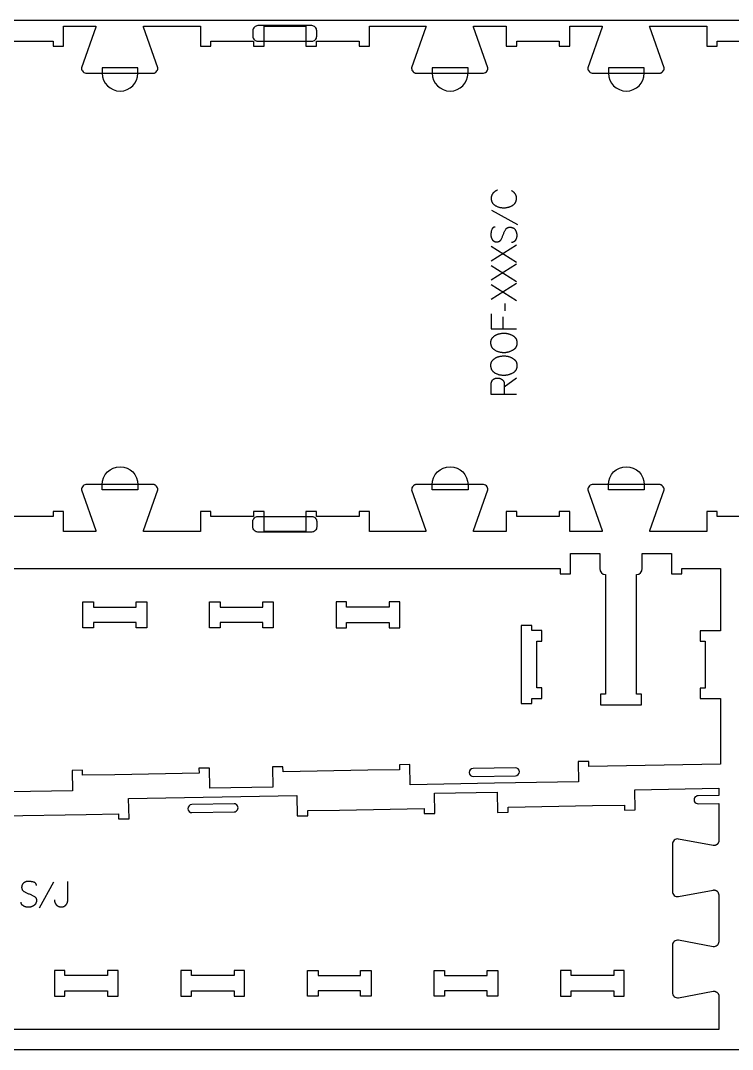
# Model space of a CAD drawing. Extents: x 0 to 4485, y 0 to 17041.
# Drawn here: x 1623 to 2467, y 10676 to 11896 of the extents above; entities that cross this region are included whole.
import ezdxf

# ---------------------------------------------------------------- set-up
doc = ezdxf.new("R2010")
doc.units = 0
for name, color, linetype in [('0_SHEET_SPRUCEPLY_2440X122', 1, 'CONTINUOUS'), ('1_ANYTOOL_1MMDEEP_LABELS_S', 2, 'CONTINUOUS'), ('3_ANYTOOL_CUTTHROUGH_INSID', 4, 'CONTINUOUS'), ('4_ANYTOOL_CUTTHROUGH_OUTSI', 5, 'CONTINUOUS'), ('5_ANYTOOL_HALF_MILL_9MM_IN', 3, 'CONTINUOUS')]:
    doc.layers.add(name, color=color, linetype=linetype)

msp = doc.modelspace()

# ---------------------------------------------------------------- linework, layer by layer
at = {"layer": '0_SHEET_SPRUCEPLY_2440X122'}
msp.add_lwpolyline([(371.7, 11895.6), (371.7, 10675.6), (2811.7, 10675.6), (2811.7, 11895.6)], close=True, dxfattribs=at)
at = {"layer": '1_ANYTOOL_1MMDEEP_LABELS_S', "color": 2}
for points in [[(2188.5, 11694.6), (2188.1, 11694.4), (2187.7, 11694.3), (2187.3, 11694.1), (2186.9, 11693.9), (2186.5, 11693.7), (2186.2, 11693.5), (2185.8, 11693.3), (2185.5, 11693), (2185.1, 11692.8), (2184.8, 11692.6), (2184.5, 11692.3), (2184.2, 11692), (2183.9, 11691.8), (2183.6, 11691.5), (2183.3, 11691.2), (2183.1, 11690.9), (2182.9, 11690.7), (2182.8, 11690.5), (2182.7, 11690.4), (2182.6, 11690.2), (2182.5, 11690), (2182.4, 11689.9), (2182.2, 11689.7), (2182.1, 11689.5), (2182.1, 11689.4), (2182, 11689.2), (2181.9, 11689), (2181.8, 11688.8), (2181.7, 11688.6), (2181.6, 11688.5), (2181.6, 11688.3), (2181.5, 11688.1), (2181.4, 11687.9), (2181.4, 11687.7), (2181.3, 11687.5), (2181.3, 11687.3), (2181.2, 11687.1), (2181.2, 11686.9), (2181.1, 11686.7), (2181.1, 11686.5), (2181.1, 11686.3), (2181, 11686.1), (2181, 11685.8), (2181, 11685.6), (2181, 11685.4), (2181, 11685.2), (2181, 11685), (2181, 11684.8), (2181, 11684.4), (2181, 11684.1), (2181, 11683.7), (2181, 11683.4), (2181.1, 11683.1), (2181.1, 11682.8), (2181.2, 11682.5), (2181.2, 11682.2), (2181.3, 11681.9), (2181.4, 11681.6), (2181.5, 11681.3), (2181.6, 11681), (2181.7, 11680.7), (2181.8, 11680.6), (2181.9, 11680.4), (2181.9, 11680.3), (2182, 11680.2), (2182.1, 11680), (2182.1, 11679.9), (2182.2, 11679.8), (2182.3, 11679.6), (2182.4, 11679.5), (2182.4, 11679.4), (2182.5, 11679.3), (2182.6, 11679.1), (2182.7, 11679), (2182.8, 11678.9), (2183, 11678.7), (2183.2, 11678.4), (2183.4, 11678.2), (2183.6, 11678), (2183.8, 11677.8), (2184.1, 11677.6), (2184.3, 11677.4), (2184.5, 11677.2), (2184.8, 11677), (2185.1, 11676.8), (2185.4, 11676.6), (2185.6, 11676.4), (2186.2, 11676.1), (2186.8, 11675.8), (2187.4, 11675.5), (2188.1, 11675.2), (2188.7, 11674.9), (2189.3, 11674.7), (2189.9, 11674.5), (2190.6, 11674.3), (2191.2, 11674.1), (2191.9, 11674), (2192.5, 11673.9), (2193.2, 11673.8), (2193.9, 11673.7), (2194.6, 11673.7), (2195.3, 11673.6), (2196, 11673.6), (2196.7, 11673.6), (2197.3, 11673.7), (2198, 11673.7), (2198.7, 11673.8), (2199.4, 11673.9), (2200, 11674), (2200.7, 11674.2), (2201, 11674.2), (2201.3, 11674.3), (2201.7, 11674.4), (2202, 11674.5), (2202.3, 11674.6), (2202.6, 11674.7), (2202.9, 11674.8), (2203.2, 11675), (2203.9, 11675.2), (2204.5, 11675.5), (2205.1, 11675.8), (2205.7, 11676.1), (2206.3, 11676.5), (2206.6, 11676.6), (2206.8, 11676.8), (2207.1, 11677), (2207.4, 11677.2), (2207.6, 11677.4), (2207.9, 11677.6), (2208.1, 11677.8), (2208.3, 11678.1), (2208.5, 11678.3), (2208.7, 11678.5), (2208.9, 11678.8), (2209, 11678.9), (2209.1, 11679), (2209.2, 11679.1), (2209.3, 11679.3), (2209.4, 11679.4), (2209.5, 11679.5), (2209.6, 11679.6), (2209.6, 11679.8), (2209.7, 11679.9), (2209.8, 11680), (2209.9, 11680.2), (2209.9, 11680.3), (2210.1, 11680.6), (2210.2, 11680.9), (2210.3, 11681.2), (2210.4, 11681.5), (2210.5, 11681.8), (2210.6, 11682.1), (2210.7, 11682.4), (2210.7, 11682.7), (2210.8, 11683), (2210.8, 11683.4), (2210.9, 11683.7), (2210.9, 11684), (2210.9, 11684.4), (2210.9, 11684.7), (2211, 11685.1), (2210.9, 11685.5), (2210.9, 11685.9), (2210.9, 11686), (2210.9, 11686.2), (2210.9, 11686.4), (2210.9, 11686.6), (2210.8, 11686.8), (2210.8, 11686.9), (2210.8, 11687.1), (2210.7, 11687.3), (2210.7, 11687.4), (2210.6, 11687.6), (2210.6, 11687.8), (2210.5, 11687.9), (2210.5, 11688.1), (2210.4, 11688.3), (2210.4, 11688.4), (2210.3, 11688.6), (2210.3, 11688.7), (2210.2, 11688.9), (2210.1, 11689), (2210, 11689.2), (2210, 11689.3), (2209.9, 11689.5), (2209.8, 11689.6), (2209.7, 11689.8), (2209.6, 11689.9), (2209.5, 11690.1), (2209.4, 11690.2), (2209.3, 11690.3), (2209.1, 11690.6), (2208.9, 11690.8), (2208.7, 11691.1), (2208.5, 11691.4), (2208.2, 11691.6), (2208, 11691.8), (2207.7, 11692.1), (2207.5, 11692.3), (2207.2, 11692.5), (2206.9, 11692.7), (2206.6, 11692.9), (2206.4, 11693.2), (2206.1, 11693.4), (2205.8, 11693.5), (2205.4, 11693.7), (2205.1, 11693.9)], [(2181.4, 11671), (2212.2, 11653.8)], [(2185.5, 11650.7), (2185.4, 11650.7), (2185.3, 11650.7), (2185.2, 11650.7), (2185.1, 11650.7), (2185, 11650.7), (2184.9, 11650.6), (2184.8, 11650.6), (2184.7, 11650.6), (2184.6, 11650.6), (2184.6, 11650.6), (2184.5, 11650.6), (2184.4, 11650.5), (2184.3, 11650.5), (2184.2, 11650.5), (2184.1, 11650.5), (2184.1, 11650.4), (2184, 11650.4), (2183.9, 11650.4), (2183.8, 11650.4), (2183.8, 11650.3), (2183.7, 11650.3), (2183.6, 11650.3), (2183.6, 11650.2), (2183.5, 11650.2), (2183.4, 11650.1), (2183.3, 11650.1), (2183.3, 11650.1), (2183.2, 11650), (2183.1, 11650), (2183.1, 11649.9), (2183, 11649.9), (2183, 11649.8), (2182.9, 11649.8), (2182.8, 11649.7), (2182.8, 11649.6), (2182.7, 11649.6), (2182.7, 11649.5), (2182.6, 11649.5), (2182.6, 11649.4), (2182.5, 11649.3), (2182.5, 11649.3), (2182.4, 11649.2), (2182.3, 11649.1), (2182.3, 11649.1), (2182.3, 11649), (2182.2, 11648.9), (2182.2, 11648.8), (2182.1, 11648.8), (2182.1, 11648.7), (2182, 11648.6), (2182, 11648.5), (2181.9, 11648.3), (2181.8, 11648.2), (2181.7, 11648), (2181.7, 11647.8), (2181.6, 11647.6), (2181.6, 11647.4), (2181.3, 11646.6), (2181.1, 11645.8), (2181, 11645), (2180.8, 11644.2), (2180.8, 11643.9), (2180.7, 11643.5), (2180.7, 11643.1), (2180.7, 11642.7), (2180.6, 11642.4), (2180.6, 11642), (2180.6, 11641.6), (2180.6, 11641.3), (2180.6, 11641.1), (2180.6, 11640.9), (2180.6, 11640.7), (2180.6, 11640.5), (2180.7, 11640.3), (2180.7, 11640.1), (2180.7, 11640), (2180.7, 11639.8), (2180.8, 11639.6), (2180.8, 11639.4), (2180.8, 11639.2), (2180.9, 11639), (2180.9, 11638.9), (2181, 11638.7), (2181, 11638.5), (2181.1, 11638.3), (2181.1, 11638.2), (2181.2, 11638), (2181.3, 11637.8), (2181.3, 11637.6), (2181.4, 11637.5), (2181.5, 11637.3), (2181.6, 11637.1), (2181.6, 11637), (2181.7, 11636.8), (2181.8, 11636.6), (2181.9, 11636.5), (2182, 11636.3), (2182.1, 11636.2), (2182.2, 11636), (2182.3, 11635.8), (2182.4, 11635.7), (2182.5, 11635.5), (2182.7, 11635.4), (2182.8, 11635.2), (2182.9, 11635.1), (2183, 11635), (2183.2, 11634.8), (2183.3, 11634.7), (2183.4, 11634.6), (2183.6, 11634.5), (2183.7, 11634.4), (2183.9, 11634.3), (2184, 11634.2), (2184.2, 11634.1), (2184.3, 11634), (2184.5, 11633.9), (2184.6, 11633.8), (2184.8, 11633.7), (2185, 11633.7), (2185.1, 11633.6), (2185.3, 11633.5), (2185.5, 11633.5), (2185.7, 11633.4), (2185.9, 11633.4), (2186, 11633.3), (2186.2, 11633.3), (2186.4, 11633.3), (2186.6, 11633.3), (2186.8, 11633.2), (2187, 11633.2), (2187.2, 11633.2), (2187.4, 11633.2), (2187.6, 11633.2), (2187.9, 11633.2), (2188.1, 11633.2), (2188.3, 11633.2), (2188.5, 11633.2), (2188.7, 11633.3), (2188.9, 11633.3), (2189.1, 11633.3), (2189.3, 11633.4), (2189.4, 11633.4), (2189.6, 11633.5), (2189.8, 11633.5), (2190, 11633.6), (2190.1, 11633.6), (2190.1, 11633.7), (2190.2, 11633.7), (2190.3, 11633.7), (2190.4, 11633.8), (2190.5, 11633.8), (2190.6, 11633.9), (2190.6, 11633.9), (2190.7, 11633.9), (2190.8, 11634), (2190.9, 11634), (2190.9, 11634.1), (2191, 11634.1), (2191.1, 11634.2), (2191.2, 11634.2), (2191.2, 11634.3), (2191.3, 11634.4), (2191.4, 11634.4), (2191.5, 11634.5), (2191.5, 11634.5), (2191.6, 11634.6), (2191.7, 11634.7), (2191.7, 11634.7), (2191.8, 11634.8), (2191.9, 11634.9), (2192, 11635.1), (2192.2, 11635.2), (2192.3, 11635.4), (2192.4, 11635.5), (2192.5, 11635.7), (2192.6, 11635.8), (2192.7, 11636), (2193.1, 11636.7), (2193.5, 11637.5), (2193.8, 11638.2), (2194.2, 11639), (2194.5, 11639.8), (2194.9, 11640.6), (2195.2, 11641.4), (2195.5, 11642.2), (2195.8, 11643), (2196.1, 11643.8), (2196.5, 11644.6), (2196.8, 11645.4), (2197.2, 11646.1), (2197.6, 11646.8), (2198, 11647.6), (2198.4, 11648.2), (2198.5, 11648.4), (2198.7, 11648.6), (2198.8, 11648.7), (2198.8, 11648.8), (2198.9, 11648.9), (2199, 11648.9), (2199, 11649), (2199.1, 11649.1), (2199.2, 11649.1), (2199.2, 11649.2), (2199.3, 11649.3), (2199.4, 11649.3), (2199.4, 11649.4), (2199.5, 11649.5), (2199.6, 11649.5), (2199.6, 11649.6), (2199.7, 11649.6), (2199.8, 11649.7), (2199.9, 11649.7), (2199.9, 11649.8), (2200, 11649.8), (2200.1, 11649.9), (2200.2, 11649.9), (2200.2, 11650), (2200.3, 11650), (2200.4, 11650.1), (2200.5, 11650.1), (2200.6, 11650.1), (2200.7, 11650.2), (2200.7, 11650.2), (2200.8, 11650.3), (2200.9, 11650.3), (2201, 11650.3), (2201.1, 11650.4), (2201.2, 11650.4), (2201.3, 11650.4), (2201.4, 11650.4), (2201.6, 11650.5), (2201.7, 11650.5), (2201.9, 11650.6), (2202.1, 11650.6), (2202.3, 11650.6), (2202.6, 11650.6), (2202.8, 11650.7), (2203, 11650.7), (2203.2, 11650.7), (2203.4, 11650.7), (2203.7, 11650.7), (2203.9, 11650.6), (2204.1, 11650.6), (2204.3, 11650.6), (2204.6, 11650.6), (2204.8, 11650.5), (2205, 11650.5), (2205.2, 11650.4), (2205.4, 11650.4), (2205.6, 11650.3), (2205.8, 11650.3), (2206, 11650.2), (2206.2, 11650.1), (2206.4, 11650), (2206.6, 11650), (2206.8, 11649.9), (2207, 11649.8), (2207.1, 11649.7), (2207.3, 11649.6), (2207.5, 11649.5), (2207.6, 11649.4), (2207.8, 11649.3), (2208, 11649.1), (2208.1, 11649), (2208.3, 11648.9), (2208.4, 11648.7), (2208.5, 11648.6), (2208.7, 11648.5), (2208.8, 11648.3), (2208.9, 11648.1), (2209.1, 11648), (2209.2, 11647.8), (2209.3, 11647.6), (2209.4, 11647.5), (2209.7, 11647.1), (2209.9, 11646.7), (2210.1, 11646.4), (2210.2, 11646), (2210.4, 11645.6), (2210.5, 11645.2), (2210.6, 11645.1), (2210.7, 11644.9), (2210.7, 11644.7), (2210.8, 11644.5), (2210.9, 11644.3), (2210.9, 11644.1), (2211, 11643.9), (2211, 11643.7), (2211.1, 11643.5), (2211.1, 11643.3), (2211.1, 11643.1), (2211.2, 11642.9), (2211.2, 11642.7), (2211.2, 11642.5), (2211.3, 11642.1), (2211.3, 11641.7), (2211.3, 11641.3), (2211.3, 11640.9), (2211.3, 11640.5), (2211.3, 11640), (2211.2, 11639.6), (2211.2, 11639.3), (2211.1, 11638.9), (2211, 11638.5), (2210.9, 11638.1), (2210.8, 11637.7), (2210.7, 11637.3), (2210.6, 11637), (2210.4, 11636.6), (2210.3, 11636.3), (2210.1, 11635.9), (2209.9, 11635.6), (2209.8, 11635.2), (2209.7, 11635), (2209.6, 11634.9), (2209.4, 11634.7), (2209.3, 11634.6), (2209.2, 11634.4), (2209.1, 11634.3), (2209, 11634.1), (2208.9, 11634), (2208.7, 11633.9), (2208.6, 11633.8), (2208.5, 11633.6), (2208.4, 11633.5), (2208.3, 11633.5), (2208.2, 11633.4), (2208.1, 11633.4), (2208.1, 11633.3), (2208, 11633.3), (2207.9, 11633.2), (2207.9, 11633.2), (2207.8, 11633.2), (2207.7, 11633.1), (2207.6, 11633.1), (2207.6, 11633), (2207.5, 11633), (2207.4, 11633), (2207.3, 11632.9), (2207.3, 11632.9), (2207.2, 11632.9), (2207.1, 11632.8), (2207, 11632.8), (2206.9, 11632.8), (2206.9, 11632.7), (2206.7, 11632.7), (2206.5, 11632.6), (2206.4, 11632.6), (2206.2, 11632.6), (2206, 11632.5), (2205.8, 11632.5), (2205.6, 11632.5), (2205.5, 11632.5), (2205.3, 11632.5), (2205.1, 11632.5)], [(2211, 11629.3), (2181, 11610.4)], [(2181, 11628.1), (2211, 11609.2)], [(2211, 11606.6), (2181, 11587.6)], [(2181, 11605.3), (2211, 11586.4)], [(2211, 11583.9), (2181, 11564.9)], [(2181, 11582.6), (2211, 11563.7)], [(2197.1, 11560.3), (2197.2, 11551.5)], [(2181, 11547.7), (2181, 11530), (2211, 11530)], [(2194.9, 11544.5), (2194.9, 11530)], [(2211, 11452.4), (2181, 11452.4), (2181, 11463.7), (2181, 11464.2), (2181, 11464.7), (2181, 11464.9), (2181, 11465.2), (2181, 11465.4), (2181.1, 11465.6), (2181.1, 11465.8), (2181.1, 11466), (2181.2, 11466.2), (2181.2, 11466.4), (2181.3, 11466.6), (2181.3, 11466.8), (2181.4, 11467), (2181.4, 11467.2), (2181.5, 11467.4), (2181.6, 11467.6), (2181.6, 11467.8), (2181.7, 11467.9), (2181.8, 11468.1), (2181.9, 11468.3), (2182, 11468.4), (2182.1, 11468.6), (2182.2, 11468.7), (2182.2, 11468.9), (2182.4, 11469), (2182.5, 11469.2), (2182.6, 11469.3), (2182.7, 11469.5), (2182.8, 11469.6), (2182.9, 11469.7), (2183, 11469.8), (2183.2, 11470), (2183.3, 11470.1), (2183.4, 11470.2), (2183.6, 11470.3), (2183.7, 11470.4), (2183.9, 11470.5), (2184, 11470.6), (2184.2, 11470.7), (2184.3, 11470.8), (2184.5, 11470.8), (2184.7, 11470.9), (2184.8, 11471), (2185, 11471.1), (2185.2, 11471.1), (2185.4, 11471.2), (2185.6, 11471.3), (2185.7, 11471.3), (2185.9, 11471.4), (2186.1, 11471.4), (2186.3, 11471.5), (2186.5, 11471.5), (2186.7, 11471.6), (2187, 11471.6), (2187.2, 11471.6), (2187.4, 11471.6), (2187.6, 11471.7), (2187.8, 11471.7), (2188.3, 11471.7), (2188.8, 11471.7), (2189, 11471.7), (2189.1, 11471.7), (2189.3, 11471.7), (2189.5, 11471.7), (2189.7, 11471.7), (2189.8, 11471.6), (2190, 11471.6), (2190.2, 11471.6), (2190.4, 11471.6), (2190.5, 11471.5), (2190.7, 11471.5), (2190.9, 11471.5), (2191, 11471.4), (2191.2, 11471.4), (2191.3, 11471.3), (2191.5, 11471.3), (2191.7, 11471.2), (2191.8, 11471.1), (2192, 11471.1), (2192.1, 11471), (2192.3, 11470.9), (2192.5, 11470.9), (2192.6, 11470.8), (2192.8, 11470.7), (2192.9, 11470.6), (2193.1, 11470.5), (2193.2, 11470.4), (2193.4, 11470.3), (2193.5, 11470.2), (2193.7, 11470.1), (2193.8, 11470), (2194, 11469.9), (2194.1, 11469.8), (2194.3, 11469.7), (2194.4, 11469.6), (2194.5, 11469.5), (2194.7, 11469.3), (2194.8, 11469.2), (2194.9, 11469.1), (2195, 11469), (2195.1, 11468.8), (2195.2, 11468.7), (2195.3, 11468.6), (2195.4, 11468.4), (2195.5, 11468.3), (2195.6, 11468.1), (2195.7, 11468), (2195.8, 11467.8), (2195.8, 11467.7), (2195.9, 11467.5), (2196, 11467.4), (2196, 11467.2), (2196.1, 11467.1), (2196.2, 11466.9), (2196.2, 11466.7), (2196.2, 11466.6), (2196.3, 11466.4), (2196.3, 11466.2), (2196.3, 11466.1), (2196.4, 11465.9), (2196.4, 11465.7), (2196.4, 11465.5), (2196.4, 11465.3), (2196.5, 11463.4), (2196.5, 11461.4), (2196.5, 11452.4)], [(2196.5, 11461.4), (2211, 11471.8)], [(1641.9, 10870), (1641.9, 10870.2), (1641.9, 10870.3), (1641.9, 10870.3), (1641.9, 10870.4), (1641.9, 10870.5), (1641.9, 10870.6), (1641.9, 10870.7), (1641.9, 10870.8), (1641.8, 10870.9), (1641.8, 10871), (1641.8, 10871), (1641.8, 10871.1), (1641.8, 10871.2), (1641.7, 10871.3), (1641.7, 10871.4), (1641.7, 10871.4), (1641.7, 10871.5), (1641.6, 10871.6), (1641.6, 10871.7), (1641.6, 10871.7), (1641.5, 10871.8), (1641.5, 10871.9), (1641.5, 10872), (1641.4, 10872), (1641.4, 10872.1), (1641.3, 10872.2), (1641.3, 10872.2), (1641.2, 10872.3), (1641.2, 10872.4), (1641.1, 10872.4), (1641.1, 10872.5), (1641, 10872.6), (1641, 10872.6), (1640.9, 10872.7), (1640.9, 10872.7), (1640.8, 10872.8), (1640.8, 10872.9), (1640.7, 10872.9), (1640.6, 10873), (1640.6, 10873), (1640.5, 10873.1), (1640.4, 10873.1), (1640.4, 10873.2), (1640.3, 10873.2), (1640.2, 10873.3), (1640.2, 10873.3), (1640.1, 10873.4), (1640, 10873.4), (1639.9, 10873.4), (1639.8, 10873.5), (1639.8, 10873.5), (1639.6, 10873.6), (1639.4, 10873.7), (1639.2, 10873.8), (1639, 10873.8), (1638.8, 10873.9), (1638.6, 10874), (1637.8, 10874.2), (1637, 10874.4), (1636.2, 10874.5), (1635.5, 10874.7), (1635.1, 10874.7), (1634.7, 10874.8), (1634.3, 10874.8), (1634, 10874.8), (1633.6, 10874.9), (1633.2, 10874.9), (1632.9, 10874.9), (1632.5, 10874.9), (1632.3, 10874.9), (1632.1, 10874.9), (1632, 10874.9), (1631.8, 10874.9), (1631.6, 10874.9), (1631.4, 10874.8), (1631.2, 10874.8), (1631, 10874.8), (1630.8, 10874.8), (1630.6, 10874.7), (1630.5, 10874.7), (1630.3, 10874.6), (1630.1, 10874.6), (1629.9, 10874.6), (1629.7, 10874.5), (1629.6, 10874.5), (1629.4, 10874.4), (1629.2, 10874.3), (1629, 10874.3), (1628.9, 10874.2), (1628.7, 10874.1), (1628.5, 10874), (1628.4, 10874), (1628.2, 10873.9), (1628, 10873.8), (1627.9, 10873.7), (1627.7, 10873.6), (1627.6, 10873.5), (1627.4, 10873.4), (1627.2, 10873.3), (1627.1, 10873.2), (1626.9, 10873.1), (1626.8, 10873), (1626.6, 10872.9), (1626.5, 10872.7), (1626.3, 10872.6), (1626.2, 10872.5), (1626.1, 10872.3), (1626, 10872.2), (1625.8, 10872.1), (1625.7, 10871.9), (1625.6, 10871.8), (1625.5, 10871.6), (1625.4, 10871.5), (1625.3, 10871.3), (1625.2, 10871.2), (1625.1, 10871), (1625.1, 10870.9), (1625, 10870.7), (1624.9, 10870.5), (1624.8, 10870.4), (1624.8, 10870.2), (1624.7, 10870), (1624.7, 10869.8), (1624.6, 10869.7), (1624.6, 10869.5), (1624.6, 10869.3), (1624.5, 10869.1), (1624.5, 10868.9), (1624.5, 10868.7), (1624.5, 10868.5), (1624.4, 10868.3), (1624.4, 10868.1), (1624.4, 10867.9), (1624.4, 10867.7), (1624.4, 10867.5), (1624.5, 10867.2), (1624.5, 10867), (1624.5, 10866.8), (1624.5, 10866.6), (1624.6, 10866.4), (1624.6, 10866.3), (1624.7, 10866.1), (1624.7, 10865.9), (1624.8, 10865.7), (1624.8, 10865.5), (1624.9, 10865.5), (1624.9, 10865.4), (1624.9, 10865.3), (1625, 10865.2), (1625, 10865.1), (1625.1, 10865), (1625.1, 10865), (1625.1, 10864.9), (1625.2, 10864.8), (1625.2, 10864.7), (1625.3, 10864.6), (1625.3, 10864.6), (1625.4, 10864.5), (1625.4, 10864.4), (1625.5, 10864.3), (1625.5, 10864.3), (1625.6, 10864.2), (1625.7, 10864.1), (1625.7, 10864.1), (1625.8, 10864), (1625.8, 10863.9), (1625.9, 10863.9), (1626, 10863.8), (1626, 10863.7), (1626.2, 10863.6), (1626.3, 10863.5), (1626.4, 10863.4), (1626.6, 10863.2), (1626.8, 10863.1), (1626.9, 10863), (1627.1, 10862.9), (1627.3, 10862.8), (1628, 10862.4), (1628.7, 10862), (1629.5, 10861.7), (1630.2, 10861.3), (1631, 10861), (1631.8, 10860.6), (1632.6, 10860.3), (1633.4, 10860), (1634.3, 10859.7), (1635.1, 10859.4), (1635.9, 10859), (1636.6, 10858.7), (1637.4, 10858.3), (1638.1, 10857.9), (1638.8, 10857.5), (1639.5, 10857.1), (1639.6, 10857), (1639.8, 10856.9), (1640, 10856.7), (1640, 10856.7), (1640.1, 10856.6), (1640.2, 10856.6), (1640.2, 10856.5), (1640.3, 10856.4), (1640.4, 10856.4), (1640.4, 10856.3), (1640.5, 10856.2), (1640.6, 10856.2), (1640.6, 10856.1), (1640.7, 10856), (1640.8, 10856), (1640.8, 10855.9), (1640.9, 10855.8), (1640.9, 10855.7), (1641, 10855.7), (1641, 10855.6), (1641.1, 10855.5), (1641.1, 10855.4), (1641.2, 10855.4), (1641.2, 10855.3), (1641.3, 10855.2), (1641.3, 10855.1), (1641.3, 10855), (1641.4, 10854.9), (1641.4, 10854.9), (1641.5, 10854.8), (1641.5, 10854.7), (1641.5, 10854.6), (1641.6, 10854.5), (1641.6, 10854.4), (1641.6, 10854.3), (1641.7, 10854.2), (1641.7, 10854.1), (1641.7, 10854), (1641.8, 10853.8), (1641.8, 10853.6), (1641.8, 10853.4), (1641.9, 10853.2), (1641.9, 10853), (1641.9, 10852.8), (1641.9, 10852.5), (1641.9, 10852.3), (1641.9, 10852.1), (1641.9, 10851.9), (1641.9, 10851.6), (1641.9, 10851.4), (1641.8, 10851.2), (1641.8, 10851), (1641.8, 10850.7), (1641.7, 10850.5), (1641.7, 10850.3), (1641.6, 10850.1), (1641.6, 10849.9), (1641.5, 10849.7), (1641.4, 10849.5), (1641.4, 10849.3), (1641.3, 10849.1), (1641.2, 10848.9), (1641.1, 10848.7), (1641, 10848.6), (1640.9, 10848.4), (1640.8, 10848.2), (1640.7, 10848), (1640.6, 10847.9), (1640.5, 10847.7), (1640.4, 10847.6), (1640.2, 10847.4), (1640.1, 10847.3), (1640, 10847.1), (1639.8, 10847), (1639.7, 10846.8), (1639.5, 10846.7), (1639.4, 10846.6), (1639.2, 10846.4), (1639.1, 10846.3), (1638.9, 10846.2), (1638.7, 10846.1), (1638.3, 10845.9), (1638, 10845.7), (1637.6, 10845.5), (1637.2, 10845.3), (1636.9, 10845.1), (1636.5, 10845), (1636.3, 10844.9), (1636.1, 10844.8), (1635.9, 10844.8), (1635.7, 10844.7), (1635.5, 10844.7), (1635.3, 10844.6), (1635.1, 10844.5), (1634.9, 10844.5), (1634.7, 10844.5), (1634.5, 10844.4), (1634.3, 10844.4), (1634.1, 10844.4), (1633.9, 10844.3), (1633.7, 10844.3), (1633.3, 10844.3), (1632.9, 10844.2), (1632.5, 10844.2), (1632.1, 10844.2), (1631.7, 10844.2), (1631.3, 10844.3), (1630.9, 10844.3), (1630.5, 10844.4), (1630.1, 10844.4), (1629.7, 10844.5), (1629.3, 10844.6), (1629, 10844.7), (1628.6, 10844.8), (1628.2, 10844.9), (1627.9, 10845.1), (1627.5, 10845.2), (1627.1, 10845.4), (1626.8, 10845.6), (1626.4, 10845.8), (1626.3, 10845.9), (1626.1, 10846), (1626, 10846.1), (1625.8, 10846.2), (1625.7, 10846.3), (1625.5, 10846.4), (1625.4, 10846.5), (1625.2, 10846.6), (1625.1, 10846.8), (1625, 10846.9), (1624.9, 10847), (1624.8, 10847.2), (1624.7, 10847.2), (1624.7, 10847.3), (1624.6, 10847.4), (1624.6, 10847.4), (1624.5, 10847.5), (1624.5, 10847.6), (1624.4, 10847.7), (1624.4, 10847.7), (1624.3, 10847.8), (1624.3, 10847.9), (1624.3, 10847.9), (1624.2, 10848), (1624.2, 10848.1), (1624.2, 10848.2), (1624.1, 10848.3), (1624.1, 10848.3), (1624.1, 10848.4), (1624, 10848.5), (1624, 10848.6), (1624, 10848.7), (1623.9, 10848.8), (1623.9, 10849), (1623.8, 10849.2), (1623.8, 10849.3), (1623.8, 10849.5), (1623.7, 10849.7), (1623.7, 10849.9), (1623.7, 10850.1), (1623.7, 10850.2), (1623.7, 10850.4)], [(1662.2, 10874.1), (1645, 10843.3)], [(1663.3, 10853), (1663.3, 10852.8), (1663.3, 10852.6), (1663.3, 10852.4), (1663.3, 10852.2), (1663.4, 10852), (1663.4, 10851.8), (1663.4, 10851.6), (1663.4, 10851.4), (1663.5, 10851.2), (1663.5, 10851), (1663.6, 10850.8), (1663.6, 10850.6), (1663.7, 10850.5), (1663.7, 10850.3), (1663.8, 10850.1), (1663.9, 10849.9), (1663.9, 10849.7), (1664, 10849.5), (1664.1, 10849.4), (1664.2, 10849.2), (1664.3, 10849), (1664.3, 10848.8), (1664.4, 10848.6), (1664.5, 10848.5), (1664.7, 10848.3), (1664.8, 10848.1), (1664.9, 10848), (1665, 10847.8), (1665.1, 10847.6), (1665.2, 10847.5), (1665.4, 10847.3), (1665.5, 10847.1), (1665.7, 10847), (1665.8, 10846.8), (1665.9, 10846.7), (1666.1, 10846.5), (1666.2, 10846.4), (1666.4, 10846.3), (1666.5, 10846.1), (1666.7, 10846), (1666.9, 10845.9), (1667, 10845.8), (1667.2, 10845.7), (1667.4, 10845.6), (1667.5, 10845.5), (1667.7, 10845.4), (1667.9, 10845.3), (1668.1, 10845.2), (1668.3, 10845.1), (1668.4, 10845.1), (1668.6, 10845), (1668.8, 10844.9), (1669, 10844.9), (1669.2, 10844.8), (1669.4, 10844.8), (1669.6, 10844.7), (1669.8, 10844.7), (1670, 10844.7), (1670.2, 10844.6), (1670.4, 10844.6), (1670.7, 10844.6), (1670.9, 10844.6), (1671.1, 10844.6), (1671.3, 10844.6), (1671.5, 10844.6), (1671.7, 10844.6), (1672, 10844.6), (1672.2, 10844.6), (1672.4, 10844.6), (1672.6, 10844.6), (1672.8, 10844.7), (1673, 10844.7), (1673.1, 10844.7), (1673.3, 10844.8), (1673.5, 10844.8), (1673.7, 10844.9), (1673.9, 10845), (1674.1, 10845), (1674.3, 10845.1), (1674.4, 10845.2), (1674.6, 10845.2), (1674.8, 10845.3), (1674.9, 10845.4), (1675.1, 10845.5), (1675.3, 10845.6), (1675.4, 10845.7), (1675.6, 10845.8), (1675.7, 10845.9), (1675.9, 10846), (1676, 10846.1), (1676.2, 10846.2), (1676.3, 10846.4), (1676.5, 10846.5), (1676.6, 10846.6), (1676.8, 10846.8), (1676.9, 10846.9), (1677, 10847.1), (1677.1, 10847.2), (1677.3, 10847.4), (1677.4, 10847.5), (1677.5, 10847.7), (1677.6, 10847.8), (1677.7, 10848), (1677.8, 10848.2), (1677.9, 10848.3), (1678, 10848.5), (1678.1, 10848.7), (1678.2, 10848.8), (1678.3, 10849), (1678.4, 10849.2), (1678.4, 10849.4), (1678.5, 10849.5), (1678.6, 10849.7), (1678.6, 10849.9), (1678.7, 10850.1), (1678.7, 10850.3), (1678.8, 10850.5), (1678.8, 10850.6), (1678.9, 10850.8), (1678.9, 10851), (1678.9, 10851.2), (1679, 10851.4), (1679, 10851.6), (1679, 10851.8), (1679, 10852), (1679, 10852.2), (1679, 10852.5), (1679, 10852.7), (1679, 10874.6)]]:
    msp.add_lwpolyline(points, dxfattribs=at)
for points in [[(2180.6, 11513.8), (2180.6, 11514.2), (2180.6, 11514.5), (2180.7, 11514.9), (2180.7, 11515.2), (2180.7, 11515.4), (2180.8, 11515.6), (2180.8, 11515.7), (2180.8, 11515.9), (2180.9, 11516.1), (2180.9, 11516.2), (2180.9, 11516.4), (2181, 11516.6), (2181, 11516.7), (2181.1, 11516.9), (2181.1, 11517), (2181.2, 11517.2), (2181.2, 11517.3), (2181.3, 11517.5), (2181.4, 11517.6), (2181.4, 11517.8), (2181.5, 11517.9), (2181.6, 11518.1), (2181.7, 11518.2), (2181.7, 11518.4), (2181.8, 11518.5), (2181.9, 11518.6), (2182, 11518.8), (2182.1, 11518.9), (2182.3, 11519.2), (2182.5, 11519.4), (2182.7, 11519.7), (2182.9, 11519.9), (2183.1, 11520.1), (2183.3, 11520.4), (2183.5, 11520.6), (2183.8, 11520.8), (2184, 11521), (2184.2, 11521.2), (2184.5, 11521.4), (2184.8, 11521.6), (2185, 11521.8), (2185.3, 11522), (2185.6, 11522.2), (2185.8, 11522.3), (2186.1, 11522.5), (2186.4, 11522.7), (2186.7, 11522.8), (2187, 11523), (2187.3, 11523.1), (2187.6, 11523.3), (2187.9, 11523.4), (2188.2, 11523.5), (2188.5, 11523.6), (2188.9, 11523.7), (2189.2, 11523.9), (2189.5, 11524), (2189.8, 11524.1), (2190.2, 11524.1), (2190.5, 11524.2), (2190.9, 11524.3), (2191.5, 11524.5), (2192.2, 11524.6), (2192.9, 11524.7), (2193.5, 11524.8), (2194.2, 11524.8), (2194.8, 11524.9), (2195.5, 11524.9), (2196.1, 11524.9), (2196.8, 11524.9), (2197.4, 11524.9), (2198, 11524.8), (2198.7, 11524.8), (2199.3, 11524.7), (2200, 11524.5), (2200.6, 11524.4), (2201.2, 11524.2), (2201.9, 11524.1), (2202.5, 11523.9), (2203.1, 11523.6), (2203.8, 11523.4), (2204.4, 11523.1), (2205.1, 11522.8), (2205.7, 11522.5), (2206.3, 11522.2), (2206.6, 11522), (2206.9, 11521.8), (2207.2, 11521.6), (2207.5, 11521.4), (2207.8, 11521.2), (2208.1, 11521), (2208.3, 11520.8), (2208.6, 11520.6), (2208.7, 11520.5), (2208.8, 11520.4), (2208.9, 11520.2), (2209, 11520.1), (2209.1, 11520), (2209.2, 11519.9), (2209.3, 11519.8), (2209.4, 11519.6), (2209.5, 11519.5), (2209.6, 11519.4), (2209.7, 11519.3), (2209.8, 11519.1), (2209.9, 11519), (2210, 11518.9), (2210.1, 11518.7), (2210.2, 11518.6), (2210.2, 11518.5), (2210.3, 11518.3), (2210.4, 11518.2), (2210.4, 11518.1), (2210.5, 11517.9), (2210.6, 11517.8), (2210.6, 11517.6), (2210.7, 11517.5), (2210.8, 11517.3), (2210.8, 11517.2), (2210.9, 11517), (2210.9, 11516.9), (2211, 11516.5), (2211.1, 11516.2), (2211.2, 11515.9), (2211.2, 11515.6), (2211.3, 11515.2), (2211.3, 11514.9), (2211.4, 11514.5), (2211.4, 11514.2), (2211.4, 11513.8), (2211.4, 11513.5), (2211.4, 11513.1), (2211.4, 11512.7), (2211.4, 11512.3), (2211.3, 11512), (2211.3, 11511.6), (2211.2, 11511.3), (2211.2, 11510.9), (2211.1, 11510.6), (2211, 11510.2), (2210.9, 11509.9), (2210.9, 11509.8), (2210.8, 11509.6), (2210.8, 11509.5), (2210.7, 11509.3), (2210.6, 11509.1), (2210.6, 11509), (2210.5, 11508.9), (2210.4, 11508.7), (2210.4, 11508.6), (2210.3, 11508.4), (2210.2, 11508.3), (2210.1, 11508.1), (2210, 11508), (2210, 11507.9), (2209.9, 11507.7), (2209.8, 11507.6), (2209.7, 11507.5), (2209.6, 11507.3), (2209.5, 11507.2), (2209.4, 11507.1), (2209.3, 11506.9), (2209.2, 11506.8), (2209.1, 11506.7), (2209, 11506.6), (2208.9, 11506.5), (2208.7, 11506.3), (2208.6, 11506.2), (2208.5, 11506.1), (2208.4, 11506), (2208.3, 11505.9), (2208, 11505.7), (2207.7, 11505.5), (2207.5, 11505.3), (2207.2, 11505.1), (2206.9, 11504.9), (2206.6, 11504.7), (2206.2, 11504.5), (2205.6, 11504.2), (2204.9, 11503.9), (2204.3, 11503.6), (2203.6, 11503.3), (2203, 11503.1), (2202.3, 11502.8), (2201.7, 11502.6), (2201, 11502.4), (2200.4, 11502.3), (2199.7, 11502.1), (2199.1, 11502), (2198.4, 11501.9), (2197.8, 11501.8), (2197.1, 11501.8), (2196.5, 11501.8), (2195.8, 11501.8), (2195.1, 11501.8), (2194.4, 11501.8), (2193.8, 11501.9), (2193.1, 11501.9), (2192.4, 11502), (2191.8, 11502.2), (2191.1, 11502.3), (2190.4, 11502.5), (2189.8, 11502.7), (2189.2, 11502.9), (2188.5, 11503.1), (2187.9, 11503.4), (2187.3, 11503.7), (2186.6, 11504), (2186, 11504.3), (2185.4, 11504.6), (2185.1, 11504.8), (2184.8, 11505), (2184.6, 11505.2), (2184.3, 11505.4), (2184, 11505.6), (2183.8, 11505.8), (2183.6, 11506.1), (2183.3, 11506.3), (2183.2, 11506.4), (2183.1, 11506.5), (2183, 11506.7), (2182.9, 11506.8), (2182.8, 11506.9), (2182.7, 11507), (2182.6, 11507.2), (2182.5, 11507.3), (2182.4, 11507.4), (2182.3, 11507.5), (2182.2, 11507.7), (2182.1, 11507.8), (2182.1, 11508), (2182, 11508.1), (2181.9, 11508.2), (2181.8, 11508.4), (2181.7, 11508.5), (2181.7, 11508.7), (2181.5, 11509), (2181.4, 11509.3), (2181.3, 11509.6), (2181.2, 11509.9), (2181.1, 11510.2), (2181, 11510.5), (2180.9, 11510.9), (2180.8, 11511.2), (2180.8, 11511.6), (2180.7, 11511.9), (2180.7, 11512.3), (2180.7, 11512.6), (2180.6, 11513), (2180.6, 11513.4)], [(2180.6, 11486.8), (2180.6, 11487.2), (2180.6, 11487.6), (2180.7, 11487.9), (2180.7, 11488.3), (2180.7, 11488.5), (2180.8, 11488.6), (2180.8, 11488.8), (2180.8, 11489), (2180.9, 11489.1), (2180.9, 11489.3), (2180.9, 11489.5), (2181, 11489.6), (2181, 11489.8), (2181.1, 11489.9), (2181.1, 11490.1), (2181.2, 11490.2), (2181.2, 11490.4), (2181.3, 11490.5), (2181.4, 11490.7), (2181.4, 11490.8), (2181.5, 11491), (2181.6, 11491.1), (2181.7, 11491.3), (2181.7, 11491.4), (2181.8, 11491.5), (2181.9, 11491.7), (2182, 11491.8), (2182.1, 11491.9), (2182.3, 11492.2), (2182.5, 11492.4), (2182.7, 11492.7), (2182.9, 11492.9), (2183.1, 11493.2), (2183.3, 11493.4), (2183.5, 11493.6), (2183.8, 11493.8), (2184, 11494.1), (2184.2, 11494.3), (2184.5, 11494.5), (2184.8, 11494.7), (2185, 11494.9), (2185.3, 11495), (2185.6, 11495.2), (2185.8, 11495.4), (2186.1, 11495.6), (2186.4, 11495.7), (2186.7, 11495.9), (2187, 11496), (2187.3, 11496.2), (2187.6, 11496.3), (2187.9, 11496.4), (2188.2, 11496.6), (2188.5, 11496.7), (2188.9, 11496.8), (2189.2, 11496.9), (2189.5, 11497), (2189.8, 11497.1), (2190.2, 11497.2), (2190.5, 11497.3), (2190.9, 11497.4), (2191.5, 11497.5), (2192.2, 11497.6), (2192.9, 11497.7), (2193.5, 11497.8), (2194.2, 11497.9), (2194.8, 11497.9), (2195.5, 11498), (2196.1, 11498), (2196.8, 11498), (2197.4, 11497.9), (2198, 11497.9), (2198.7, 11497.8), (2199.3, 11497.7), (2200, 11497.6), (2200.6, 11497.5), (2201.2, 11497.3), (2201.9, 11497.1), (2202.5, 11496.9), (2203.1, 11496.7), (2203.8, 11496.4), (2204.4, 11496.2), (2205.1, 11495.9), (2205.7, 11495.5), (2206.3, 11495.2), (2206.6, 11495), (2206.9, 11494.9), (2207.2, 11494.7), (2207.5, 11494.5), (2207.8, 11494.3), (2208.1, 11494.1), (2208.3, 11493.9), (2208.6, 11493.6), (2208.7, 11493.5), (2208.8, 11493.4), (2208.9, 11493.3), (2209, 11493.2), (2209.1, 11493.1), (2209.2, 11492.9), (2209.3, 11492.8), (2209.4, 11492.7), (2209.5, 11492.6), (2209.6, 11492.4), (2209.7, 11492.3), (2209.8, 11492.2), (2209.9, 11492.1), (2210, 11491.9), (2210.1, 11491.8), (2210.2, 11491.7), (2210.2, 11491.5), (2210.3, 11491.4), (2210.4, 11491.2), (2210.4, 11491.1), (2210.5, 11491), (2210.6, 11490.8), (2210.6, 11490.7), (2210.7, 11490.5), (2210.8, 11490.4), (2210.8, 11490.2), (2210.9, 11490.1), (2210.9, 11489.9), (2211, 11489.6), (2211.1, 11489.3), (2211.2, 11488.9), (2211.2, 11488.6), (2211.3, 11488.3), (2211.3, 11487.9), (2211.4, 11487.6), (2211.4, 11487.2), (2211.4, 11486.9), (2211.4, 11486.5), (2211.4, 11486.1), (2211.4, 11485.7), (2211.4, 11485.4), (2211.3, 11485), (2211.3, 11484.6), (2211.2, 11484.3), (2211.2, 11484), (2211.1, 11483.6), (2211, 11483.3), (2210.9, 11483), (2210.9, 11482.8), (2210.8, 11482.7), (2210.8, 11482.5), (2210.7, 11482.3), (2210.6, 11482.2), (2210.6, 11482), (2210.5, 11481.9), (2210.4, 11481.7), (2210.4, 11481.6), (2210.3, 11481.5), (2210.2, 11481.3), (2210.1, 11481.2), (2210, 11481), (2210, 11480.9), (2209.9, 11480.8), (2209.8, 11480.6), (2209.7, 11480.5), (2209.6, 11480.4), (2209.5, 11480.2), (2209.4, 11480.1), (2209.3, 11480), (2209.2, 11479.9), (2209.1, 11479.7), (2209, 11479.6), (2208.9, 11479.5), (2208.7, 11479.4), (2208.6, 11479.3), (2208.5, 11479.2), (2208.4, 11479), (2208.3, 11478.9), (2208, 11478.7), (2207.7, 11478.5), (2207.5, 11478.3), (2207.2, 11478.1), (2206.9, 11477.9), (2206.6, 11477.7), (2206.2, 11477.6), (2205.6, 11477.2), (2204.9, 11476.9), (2204.3, 11476.6), (2203.6, 11476.3), (2203, 11476.1), (2202.3, 11475.9), (2201.7, 11475.7), (2201, 11475.5), (2200.4, 11475.3), (2199.7, 11475.2), (2199.1, 11475.1), (2198.4, 11475), (2197.8, 11474.9), (2197.1, 11474.8), (2196.5, 11474.8), (2195.8, 11474.8), (2195.1, 11474.8), (2194.4, 11474.8), (2193.8, 11474.9), (2193.1, 11475), (2192.4, 11475.1), (2191.8, 11475.2), (2191.1, 11475.3), (2190.4, 11475.5), (2189.8, 11475.7), (2189.2, 11475.9), (2188.5, 11476.2), (2187.9, 11476.4), (2187.3, 11476.7), (2186.6, 11477), (2186, 11477.3), (2185.4, 11477.7), (2185.1, 11477.9), (2184.8, 11478.1), (2184.6, 11478.3), (2184.3, 11478.5), (2184, 11478.7), (2183.8, 11478.9), (2183.6, 11479.1), (2183.3, 11479.3), (2183.2, 11479.5), (2183.1, 11479.6), (2183, 11479.7), (2182.9, 11479.8), (2182.8, 11479.9), (2182.7, 11480.1), (2182.6, 11480.2), (2182.5, 11480.3), (2182.4, 11480.5), (2182.3, 11480.6), (2182.2, 11480.7), (2182.1, 11480.9), (2182.1, 11481), (2182, 11481.1), (2181.9, 11481.3), (2181.8, 11481.4), (2181.7, 11481.6), (2181.7, 11481.7), (2181.5, 11482), (2181.4, 11482.3), (2181.3, 11482.6), (2181.2, 11482.9), (2181.1, 11483.3), (2181, 11483.6), (2180.9, 11483.9), (2180.8, 11484.3), (2180.8, 11484.6), (2180.7, 11485), (2180.7, 11485.3), (2180.7, 11485.7), (2180.6, 11486.1), (2180.6, 11486.4)]]:
    msp.add_lwpolyline(points, close=True, dxfattribs=at)
at = {"layer": '3_ANYTOOL_CUTTHROUGH_INSID', "color": 4}
for points in [[(1760.1, 11200.2), (1760.1, 11206.2), (1772.6, 11206.2), (1772.6, 11175.7), (1760.1, 11175.7), (1760.1, 11181.7), (1709.6, 11181.7), (1709.6, 11175.7), (1697.1, 11175.7), (1697.1, 11206.2), (1709.6, 11206.2), (1709.6, 11200.2)], [(1859.6, 11181.7), (1859.6, 11175.7), (1847.1, 11175.7), (1847.1, 11206.2), (1859.6, 11206.2), (1859.6, 11200.2), (1910.1, 11200.2), (1910.1, 11206.2), (1922.6, 11206.2), (1922.6, 11175.7), (1910.1, 11175.7), (1910.1, 11181.7)], [(2034.8, 11181.7), (2060.1, 11181.7), (2060.1, 11175.7), (2072.6, 11175.7), (2072.6, 11206.2), (2060.1, 11206.2), (2060.1, 11200.2), (2009.6, 11200.2), (2009.6, 11206.2), (1997.1, 11206.2), (1997.1, 11175.7), (2009.6, 11175.7), (2009.6, 11181.7)], [(2229.1, 11085.7), (2229.1, 11091.7), (2241.1, 11091.7), (2241.1, 11104.2), (2235.1, 11104.2), (2235.1, 11159.7), (2241.1, 11159.7), (2241.1, 11172.2), (2229.1, 11172.2), (2229.1, 11178.2), (2216.6, 11178.2), (2216.6, 11085.7)], [(1726.2, 10744.9), (1726.2, 10738.9), (1738.7, 10738.9), (1738.7, 10769.4), (1726.2, 10769.4), (1726.2, 10763.4), (1675.7, 10763.4), (1675.7, 10769.4), (1663.2, 10769.4), (1663.2, 10738.9), (1675.7, 10738.9), (1675.7, 10744.9)], [(1876.2, 10763.4), (1825.7, 10763.4), (1825.7, 10769.4), (1813.2, 10769.4), (1813.2, 10738.9), (1825.7, 10738.9), (1825.7, 10744.9), (1876.2, 10744.9), (1876.2, 10738.9), (1888.7, 10738.9), (1888.7, 10769.4), (1876.2, 10769.4)], [(2001, 10763.4), (2026.2, 10763.4), (2026.2, 10769.4), (2038.7, 10769.4), (2038.7, 10738.9), (2026.2, 10738.9), (2026.2, 10744.9), (1975.7, 10744.9), (1975.7, 10738.9), (1963.2, 10738.9), (1963.2, 10769.4), (1975.7, 10769.4), (1975.7, 10763.4)], [(2176.2, 10763.4), (2176.2, 10769.4), (2188.7, 10769.4), (2188.7, 10738.9), (2176.2, 10738.9), (2176.2, 10744.9), (2125.7, 10744.9), (2125.7, 10738.9), (2113.2, 10738.9), (2113.2, 10769.4), (2125.7, 10769.4), (2125.7, 10763.4)], [(2275.7, 10739.1), (2275.7, 10744.9), (2326.2, 10744.9), (2326.2, 10738.9), (2338.7, 10738.9), (2338.7, 10769.4), (2326.2, 10769.4), (2326.2, 10763.4), (2275.7, 10763.4), (2275.7, 10769.4), (2263.2, 10769.4), (2263.2, 10738.9), (2275.7, 10738.9)]]:
    msp.add_lwpolyline(points, close=True, dxfattribs=at)
for points in [[(2159.7, 10999.3), (2209.7, 11000.1, 1), (2209.5, 11009.6), (2159.5, 11008.8, 1)], [(1826.3, 10956.4), (1876.3, 10957.3, 1), (1876.1, 10966.8), (1826.1, 10965.9, 1)]]:
    msp.add_lwpolyline(points, format="xyb", close=True, dxfattribs=at)
at = {"layer": '4_ANYTOOL_CUTTHROUGH_OUTSI', "color": 5}
for points in [[(1611.1, 11871.1), (1661.6, 11871.1), (1661.6, 11865.1), (1674.1, 11865.1), (1674.1, 11889.1), (1712.5, 11889.1), (1712.5, 11889.1, -0.061485), (1712.3, 11887.7), (1695.4, 11839.4), (1695.4, 11839.4), (1695.4, 11839.3), (1695.4, 11839.3, 0.414214), (1701.6, 11833.1), (1779.6, 11833.1), (1779.8, 11833.1), (1779.9, 11833.1), (1780.1, 11833.1), (1780.2, 11833.1), (1780.4, 11833.1), (1780.5, 11833.1), (1780.7, 11833.2), (1780.8, 11833.2), (1781, 11833.2), (1781.1, 11833.3), (1781.3, 11833.3), (1781.4, 11833.3), (1781.6, 11833.4), (1781.7, 11833.4), (1781.9, 11833.5), (1782, 11833.6), (1782.2, 11833.6), (1782.3, 11833.7), (1782.4, 11833.8), (1782.6, 11833.8), (1782.7, 11833.9), (1782.9, 11834), (1783, 11834.1), (1783.1, 11834.1), (1783.2, 11834.2), (1783.4, 11834.3), (1783.5, 11834.4), (1783.6, 11834.5), (1783.7, 11834.6), (1783.8, 11834.7), (1783.9, 11834.8), (1784, 11834.9, 0.198912), (1785.9, 11839.3), (1785.9, 11839.4), (1785.9, 11839.4), (1769, 11887.7), (1769, 11887.7, -0.061485), (1768.7, 11889.1), (1786.2, 11889.1), (1836.3, 11889.1), (1836.3, 11865.1), (1848.8, 11865.1), (1848.8, 11871.1), (1899.3, 11871.1), (1899.3, 11865.1), (1899.5, 11865.1), (1911.8, 11865.1), (1911.8, 11889.1), (1961.3, 11889.1), (1961.3, 11865.1), (1973.8, 11865.1), (1973.8, 11871.1), (2024.3, 11871.1), (2024.3, 11865.1), (2036.8, 11865.1), (2036.8, 11865.3), (2036.8, 11889.1), (2086.2, 11889.1), (2103.7, 11889.1), (2103.7, 11889.1, -0.061485), (2103.5, 11887.7), (2086.6, 11839.4), (2086.6, 11839.4), (2086.6, 11839.3), (2086.6, 11839.3, 0.198912), (2088.4, 11834.9), (2088.5, 11834.8), (2088.6, 11834.7), (2088.7, 11834.6), (2088.8, 11834.5), (2089, 11834.4), (2089.1, 11834.3), (2089.2, 11834.2), (2089.3, 11834.1), (2089.5, 11834.1), (2089.6, 11834), (2089.7, 11833.9), (2089.9, 11833.8), (2090, 11833.8), (2090.1, 11833.7), (2090.3, 11833.6), (2090.4, 11833.6), (2090.6, 11833.5), (2090.7, 11833.4), (2090.9, 11833.4), (2091, 11833.3), (2091.2, 11833.3), (2091.3, 11833.3), (2091.5, 11833.2), (2091.6, 11833.2), (2091.8, 11833.2), (2091.9, 11833.1), (2092.1, 11833.1), (2092.2, 11833.1), (2092.4, 11833.1), (2092.5, 11833.1), (2092.7, 11833.1), (2092.8, 11833.1), (2170.8, 11833.1, 0.414214), (2177.1, 11839.3), (2177.1, 11839.4), (2177, 11839.4), (2160.1, 11887.7), (2160.1, 11887.7, -0.061485), (2159.9, 11889.1), (2198.7, 11889.1), (2198.7, 11865.3), (2198.7, 11865.1), (2211.2, 11865.1), (2211.2, 11871.1), (2261.7, 11871.1), (2261.7, 11865.1), (2274.2, 11865.1), (2274.2, 11889.1), (2312.6, 11889.1), (2312.6, 11889.1, -0.061485), (2312.4, 11887.7), (2295.5, 11839.4), (2295.5, 11839.4), (2295.5, 11839.3), (2295.5, 11839.3, 0.414214), (2301.7, 11833.1), (2379.7, 11833.1), (2379.9, 11833.1), (2380, 11833.1), (2380.2, 11833.1), (2380.3, 11833.1), (2380.5, 11833.1), (2380.6, 11833.1), (2380.8, 11833.2), (2380.9, 11833.2), (2381.1, 11833.2), (2381.2, 11833.3), (2381.4, 11833.3), (2381.5, 11833.3), (2381.7, 11833.4), (2381.8, 11833.4), (2382, 11833.5), (2382.1, 11833.6), (2382.3, 11833.6), (2382.4, 11833.7), (2382.5, 11833.8), (2382.7, 11833.8), (2382.8, 11833.9), (2382.9, 11834), (2383.1, 11834.1), (2383.2, 11834.1), (2383.3, 11834.2), (2383.4, 11834.3), (2383.6, 11834.4), (2383.7, 11834.5), (2383.8, 11834.6), (2383.9, 11834.7), (2384, 11834.8), (2384.1, 11834.9, 0.198912), (2386, 11839.3), (2386, 11839.4), (2386, 11839.4), (2369.1, 11887.7), (2369.1, 11887.7, -0.061485), (2368.8, 11889.1), (2386.3, 11889.1), (2436.4, 11889.1), (2436.4, 11865.3), (2436.4, 11865.1), (2448.9, 11865.1), (2448.9, 11871.1), (2499.4, 11871.1)], [(2499.4, 11307.6), (2448.9, 11307.6), (2448.9, 11313.6), (2436.4, 11313.6), (2436.4, 11313.3), (2436.4, 11289.6), (2386.3, 11289.6), (2368.8, 11289.6), (2368.8, 11289.6, -0.061485), (2369.1, 11291), (2386, 11339.2), (2386, 11339.3), (2386, 11339.3), (2386, 11339.3, 0.198912), (2384.1, 11343.7), (2384, 11343.9), (2383.9, 11344), (2383.8, 11344.1), (2383.7, 11344.2), (2383.6, 11344.3), (2383.4, 11344.3), (2383.3, 11344.4), (2383.2, 11344.5), (2383.1, 11344.6), (2382.9, 11344.7), (2382.8, 11344.8), (2382.7, 11344.8), (2382.5, 11344.9), (2382.4, 11345), (2382.3, 11345), (2382.1, 11345.1), (2382, 11345.2), (2381.8, 11345.2), (2381.7, 11345.3), (2381.5, 11345.3), (2381.4, 11345.4), (2381.2, 11345.4), (2381.1, 11345.4), (2380.9, 11345.5), (2380.8, 11345.5), (2380.6, 11345.5), (2380.5, 11345.5), (2380.3, 11345.6), (2380.2, 11345.6), (2380, 11345.6), (2379.9, 11345.6), (2379.7, 11345.6), (2301.7, 11345.6, 0.414214), (2295.5, 11339.3), (2295.5, 11339.3), (2295.5, 11339.2), (2312.4, 11291), (2312.4, 11291, -0.061485), (2312.6, 11289.6), (2274.2, 11289.6), (2274.2, 11313.3), (2274.2, 11313.6), (2261.7, 11313.6), (2261.7, 11307.6), (2211.2, 11307.6), (2211.2, 11313.6), (2198.7, 11313.6), (2198.7, 11289.6), (2159.9, 11289.6), (2159.9, 11289.6, -0.061485), (2160.1, 11291), (2177, 11339.2), (2177.1, 11339.3), (2177.1, 11339.3), (2177.1, 11339.3, 0.414214), (2170.8, 11345.6), (2092.8, 11345.6), (2092.7, 11345.6), (2092.5, 11345.6), (2092.4, 11345.6), (2092.2, 11345.6), (2092.1, 11345.5), (2091.9, 11345.5), (2091.8, 11345.5), (2091.6, 11345.5), (2091.5, 11345.4), (2091.3, 11345.4), (2091.2, 11345.4), (2091, 11345.3), (2090.9, 11345.3), (2090.7, 11345.2), (2090.6, 11345.2), (2090.4, 11345.1), (2090.3, 11345), (2090.1, 11345), (2090, 11344.9), (2089.9, 11344.8), (2089.7, 11344.8), (2089.6, 11344.7), (2089.5, 11344.6), (2089.3, 11344.5), (2089.2, 11344.4), (2089.1, 11344.3), (2089, 11344.3), (2088.8, 11344.2), (2088.7, 11344.1), (2088.6, 11344), (2088.5, 11343.9), (2088.4, 11343.7, 0.198912), (2086.6, 11339.3), (2086.6, 11339.3), (2086.6, 11339.2), (2103.5, 11291), (2103.5, 11291, -0.061485), (2103.7, 11289.6), (2086.2, 11289.6), (2036.8, 11289.6), (2036.8, 11313.3), (2036.8, 11313.6), (2024.3, 11313.6), (2024.3, 11307.6), (1973.8, 11307.6), (1973.8, 11313.6), (1961.3, 11313.6), (1961.3, 11289.6), (1911.8, 11289.6), (1911.8, 11313.6), (1899.3, 11313.6), (1899.3, 11307.6), (1848.8, 11307.6), (1848.8, 11313.6), (1836.3, 11313.6), (1836.3, 11289.6), (1786.2, 11289.6), (1768.7, 11289.6), (1768.7, 11289.6, -0.061485), (1769, 11291), (1785.9, 11339.2), (1785.9, 11339.3), (1785.9, 11339.3), (1785.9, 11339.3, 0.198912), (1784, 11343.7), (1783.9, 11343.9), (1783.8, 11344), (1783.7, 11344.1), (1783.6, 11344.2), (1783.5, 11344.3), (1783.4, 11344.3), (1783.2, 11344.4), (1783.1, 11344.5), (1783, 11344.6), (1782.9, 11344.7), (1782.7, 11344.8), (1782.6, 11344.8), (1782.4, 11344.9), (1782.3, 11345), (1782.2, 11345), (1782, 11345.1), (1781.9, 11345.2), (1781.7, 11345.2), (1781.6, 11345.3), (1781.4, 11345.3), (1781.3, 11345.4), (1781.1, 11345.4), (1781, 11345.4), (1780.8, 11345.5), (1780.7, 11345.5), (1780.5, 11345.5), (1780.4, 11345.5), (1780.2, 11345.6), (1780.1, 11345.6), (1779.9, 11345.6), (1779.8, 11345.6), (1779.6, 11345.6), (1701.6, 11345.6, 0.414214), (1695.4, 11339.3), (1695.4, 11339.3), (1695.4, 11339.2), (1712.3, 11291), (1712.3, 11291, -0.061485), (1712.5, 11289.6), (1674.1, 11289.6), (1674.1, 11313.3), (1674.1, 11313.6), (1661.6, 11313.6), (1661.6, 11307.6), (1611.1, 11307.6)], [(1434.8, 11245.7), (1734.8, 11245.7), (2034.8, 11245.7), (2262.6, 11245.7), (2262.6, 11239.7), (2275.1, 11239.7), (2275.1, 11240), (2275.1, 11263.7), (2309.6, 11263.7), (2309.6, 11246), (2309.6, 11246, 0.404147), (2316.6, 11238.7), (2316.6, 11096.9), (2310.6, 11096.9), (2310.6, 11096.6), (2310.6, 11084.6), (2310.6, 11084.4), (2359.1, 11084.4), (2359.1, 11096.9), (2353.1, 11096.9), (2353.1, 11238.7), (2353.1, 11238.7, 0.404147), (2360.1, 11246), (2360.1, 11263.7), (2394.6, 11263.7), (2394.6, 11239.7), (2407.1, 11239.7), (2407.1, 11245.7), (2452.6, 11245.7), (2452.6, 11172.1), (2428.6, 11172.1), (2428.6, 11159.6), (2434.6, 11159.6), (2434.6, 11104.1), (2428.6, 11104.1), (2428.6, 11091.6), (2452.6, 11091.6), (2452.6, 11013.9), (2296.7, 11011.1), (2296.6, 11017.1), (2296.4, 11017.1), (2284.1, 11016.9), (2284.1, 11016.7), (2284.5, 10992.9), (2284.5, 10992.9), (2184.8, 10991.2), (2085.1, 10989.4), (2084.7, 11013.2), (2084.7, 11013.4), (2072.4, 11013.2), (2072.2, 11013.2), (2072.2, 11013), (2072.3, 11007.2), (2034.8, 11006.6), (1934.2, 11004.8), (1934.1, 11010.8), (1933.9, 11010.8), (1921.9, 11010.6), (1921.6, 11010.6), (1921.6, 11010.3), (1921.6, 11010.3), (1922.1, 10986.6), (1847.6, 10985.3), (1847.1, 11009), (1847.1, 11009.3), (1834.6, 11009.1), (1834.7, 11003.1), (1734.8, 11001.3), (1696.7, 11000.7), (1696.7, 11000.7), (1696.6, 11006.4), (1696.6, 11006.7), (1684.1, 11006.5), (1684.1, 11006.2), (1684.1, 11006.2), (1684.5, 10982.4), (1485.1, 10979)], [(1601, 10952.5), (1701, 10954.2), (1739.1, 10954.9), (1739.1, 10954.9), (1739.2, 10949.1), (1739.2, 10948.9), (1751.4, 10949.1), (1751.7, 10949.1), (1751.7, 10949.3), (1751.7, 10949.3), (1751.2, 10973.2), (1950.7, 10976.6), (1951.1, 10952.8), (1951.1, 10952.6), (1951.4, 10952.6), (1963.4, 10952.8), (1963.6, 10952.8), (1963.5, 10958.8), (2001, 10959.5), (2101.5, 10961.2), (2101.6, 10955.2), (2113.9, 10955.4), (2114.1, 10955.4), (2114.1, 10955.7), (2114.1, 10955.7), (2113.7, 10979.4), (2188.2, 10980.7), (2188.6, 10957), (2188.6, 10956.7), (2201.1, 10957), (2201, 10963), (2301, 10964.7), (2339, 10965.4), (2339.1, 10959.4), (2351.6, 10959.6), (2351.6, 10959.8), (2351.2, 10983.6), (2450.7, 10985.3), (2450.7, 10976.8), (2426.1, 10976.4), (2426.1, 10976.4, 1), (2426.3, 10966.9), (2450.7, 10967.3), (2450.7, 10923.1), (2450.7, 10923.1), (2450.7, 10922.9), (2450.7, 10922.8), (2450.7, 10922.6), (2450.7, 10922.5), (2450.7, 10922.3), (2450.6, 10922.2), (2450.6, 10922), (2450.6, 10921.9), (2450.6, 10921.7), (2450.5, 10921.6), (2450.5, 10921.4), (2450.4, 10921.3), (2450.4, 10921.1), (2450.3, 10921), (2450.3, 10920.8), (2450.2, 10920.7), (2450.1, 10920.5), (2450, 10920.4), (2450, 10920.3), (2449.9, 10920.1), (2449.8, 10920), (2449.7, 10919.9), (2449.6, 10919.7), (2449.5, 10919.6), (2449.4, 10919.5), (2449.3, 10919.4), (2449.2, 10919.2), (2449.1, 10919.1), (2449, 10919), (2448.9, 10918.9), (2448.8, 10918.8), (2448.7, 10918.7), (2448.6, 10918.6), (2448.5, 10918.5), (2448.3, 10918.4), (2448.2, 10918.3), (2448.1, 10918.3), (2447.9, 10918.2), (2447.8, 10918.1), (2447.7, 10918), (2447.5, 10917.9), (2447.4, 10917.9), (2447.2, 10917.8), (2447.1, 10917.8), (2447, 10917.7), (2446.8, 10917.6), (2446.7, 10917.6), (2446.5, 10917.6), (2446.3, 10917.5), (2446.2, 10917.5), (2446, 10917.4), (2445.9, 10917.4), (2445.7, 10917.4), (2445.6, 10917.4), (2445.4, 10917.4), (2445.3, 10917.4), (2445.1, 10917.3), (2444.9, 10917.3), (2444.8, 10917.4), (2444.6, 10917.4), (2444.5, 10917.4), (2444.3, 10917.4), (2444.2, 10917.4), (2444, 10917.4), (2403, 10925.1), (2403, 10925.1), (2403, 10925.1, 0.463455), (2395.7, 10918.9), (2395.7, 10863.1, 0.463455), (2403, 10856.9), (2403, 10856.9), (2403, 10856.9), (2403, 10856.9), (2444, 10864.6), (2444.2, 10864.6), (2444.3, 10864.6), (2444.5, 10864.7), (2444.6, 10864.7), (2444.8, 10864.7), (2444.9, 10864.7), (2445.1, 10864.7), (2445.3, 10864.7), (2445.4, 10864.7), (2445.6, 10864.7), (2445.7, 10864.6), (2445.9, 10864.6), (2446, 10864.6), (2446.2, 10864.6), (2446.3, 10864.5), (2446.5, 10864.5), (2446.7, 10864.4), (2446.8, 10864.4), (2447, 10864.3), (2447.1, 10864.3), (2447.2, 10864.2), (2447.4, 10864.1), (2447.5, 10864.1), (2447.7, 10864), (2447.8, 10863.9), (2447.9, 10863.9), (2448.1, 10863.8), (2448.2, 10863.7), (2448.3, 10863.6), (2448.5, 10863.5), (2448.6, 10863.4), (2448.7, 10863.3, -0.220464), (2450.7, 10858.9), (2450.7, 10803.1, -0.463325), (2444, 10797.4), (2403, 10805.1), (2403, 10805.1), (2403, 10805.1), (2403, 10805.1, 0.463455), (2395.7, 10798.9), (2395.7, 10743.1, 0.463455), (2403, 10736.9), (2403, 10736.9), (2403, 10736.9), (2444, 10744.6), (2444, 10744.6), (2444.2, 10744.6), (2444.3, 10744.6), (2444.5, 10744.7), (2444.6, 10744.7), (2444.8, 10744.7), (2444.9, 10744.7), (2445.1, 10744.7), (2445.3, 10744.7), (2445.4, 10744.7), (2445.6, 10744.7), (2445.7, 10744.6), (2445.9, 10744.6), (2446, 10744.6), (2446.2, 10744.6), (2446.3, 10744.5), (2446.5, 10744.5), (2446.7, 10744.4), (2446.8, 10744.4), (2447, 10744.3), (2447.1, 10744.3), (2447.2, 10744.2), (2447.4, 10744.1), (2447.5, 10744.1), (2447.7, 10744), (2447.8, 10743.9), (2447.9, 10743.9), (2448.1, 10743.8), (2448.2, 10743.7), (2448.3, 10743.6), (2448.5, 10743.5), (2448.6, 10743.4), (2448.7, 10743.3), (2448.8, 10743.2), (2448.9, 10743.1), (2449, 10743), (2449.1, 10742.9), (2449.2, 10742.8), (2449.3, 10742.7), (2449.4, 10742.6), (2449.5, 10742.4), (2449.6, 10742.3), (2449.7, 10742.2), (2449.8, 10742), (2449.9, 10741.9), (2450, 10741.8), (2450, 10741.6), (2450.1, 10741.5), (2450.2, 10741.3), (2450.3, 10741.2), (2450.3, 10741.1), (2450.4, 10740.9), (2450.4, 10740.8), (2450.5, 10740.6), (2450.5, 10740.5), (2450.6, 10740.3), (2450.6, 10740.2), (2450.6, 10740), (2450.6, 10739.8), (2450.7, 10739.7), (2450.7, 10739.5), (2450.7, 10739.4), (2450.7, 10739.2), (2450.7, 10739.1), (2450.7, 10738.9), (2450.7, 10699.4), (2301, 10699.4), (1701, 10699.4), (1401, 10699.4)]]:
    msp.add_lwpolyline(points, format="xyb", dxfattribs=at)
at = {"layer": '5_ANYTOOL_HALF_MILL_9MM_IN'}
for points in [[(1904.5, 11889.6, 0.414214), (1898.5, 11883.6), (1898.5, 11877.1, 0.414214), (1904.5, 11871.1), (1968.2, 11871.1, 0.414214), (1974.2, 11877.1), (1974.2, 11883.6, 0.414214), (1968.2, 11889.6)], [(1719.8, 11833.3, 1), (1762.3, 11833.3), (1762.3, 11833.6), (1762.3, 11839.6), (1719.8, 11839.6), (1719.8, 11833.6), (1719.8, 11833.3)], [(2111, 11833.3, 1), (2153.5, 11833.3), (2153.5, 11833.6), (2153.5, 11839.6), (2111, 11839.6), (2111, 11833.6), (2111, 11833.3)], [(2319.9, 11833.3, 1), (2362.4, 11833.3), (2362.4, 11833.6), (2362.4, 11839.6), (2319.9, 11839.6), (2319.9, 11833.6), (2319.9, 11833.3)], [(1719.8, 11345.3, -1), (1762.3, 11345.3), (1762.3, 11345.1), (1762.3, 11339.1), (1719.8, 11339.1), (1719.8, 11345.1), (1719.8, 11345.3)], [(2111, 11345.3, -1), (2153.5, 11345.3), (2153.5, 11345.1), (2153.5, 11339.1), (2111, 11339.1), (2111, 11345.1), (2111, 11345.3)], [(2319.9, 11345.3, -1), (2362.4, 11345.3), (2362.4, 11345.1), (2362.4, 11339.1), (2319.9, 11339.1), (2319.9, 11345.1), (2319.9, 11345.3)], [(1904.5, 11289.1, -0.414214), (1898.5, 11295.1), (1898.5, 11301.6, -0.414214), (1904.5, 11307.6), (1968.2, 11307.6, -0.414214), (1974.2, 11301.6), (1974.2, 11295.1, -0.414214), (1968.2, 11289.1)]]:
    msp.add_lwpolyline(points, format="xyb", close=True, dxfattribs=at)

doc.saveas('drawing.dxf')
